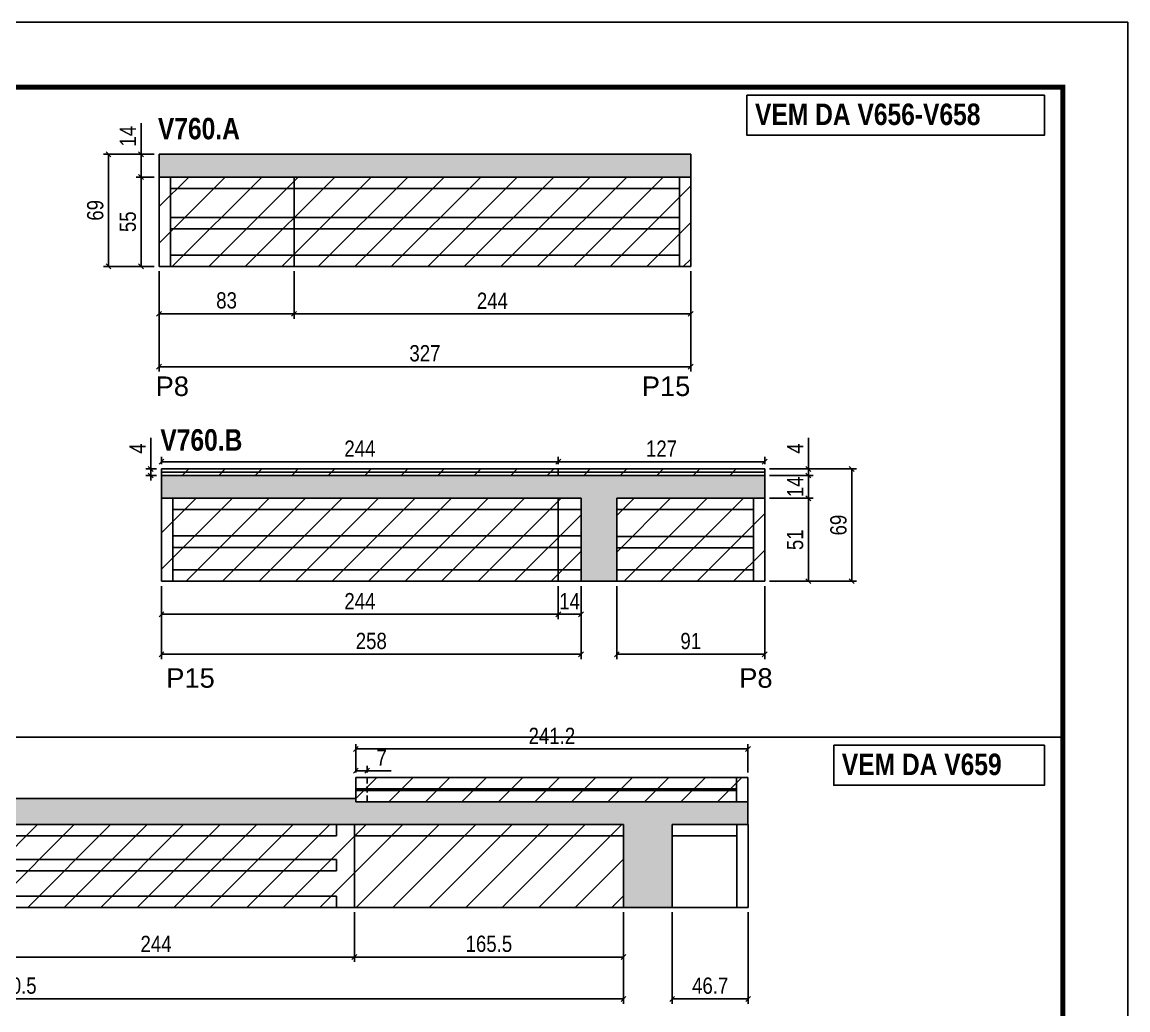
# Model space of a CAD drawing. Extents: x 3309 to 9563, y -2522 to 14608.
# Drawn here: x 5713 to 6393, y 8258 to 8865 of the extents above; entities that cross this region are included whole.
import ezdxf

# ---------------------------------------------------------------- set-up
doc = ezdxf.new("R2010")
doc.units = 0
doc.header["$PDMODE"] = 35
doc.header["$PDSIZE"] = -10
doc.linetypes.add('DASHED', pattern=[0.75, 0.5, -0.25])
doc.linetypes.add('HIDDEN', pattern=[0.375, 0.25, -0.125])
for name, color, linetype in [('5', 5, 'Continuous'), ('COTA', 241, 'Continuous'), ('NOMENCLATURA', 7, 'Continuous'), ('Painéis', 200, 'Continuous'), ('SARR_2.2x7', 40, 'Continuous')]:
    doc.layers.add(name, color=color, linetype=linetype)
for name, color, linetype, lineweight in [('Folhas', 255, 'Continuous', 9), ('Hachura', 251, 'Continuous', 9), ('SARRAFO DE PRESSAO', 251, 'DASHED', 9)]:
    doc.layers.add(name, color=color, linetype=linetype, lineweight=lineweight)
doc.layers.add('Laje_Perimetro', color=7, linetype='Continuous', plot=False)
doc.styles.add('COTA TECNICA', font='techl___.ttf', dxfattribs={"height": 10})
doc.styles.get("Standard").update_dxf_attribs({"font": 'arial.ttf'})
doc.styles.add('TECNICA', font='techb___.ttf', dxfattribs={"height": 10})
doc.dimstyles.new('PAINEL', dxfattribs={"dimtxt": 10, "dimasz": 3, "dimexe": 3, "dimexo": 3, "dimgap": 3, "dimtad": 1, "dimdec": 1, "dimzin": 12, "dimdsep": 46, "dimtxsty": 'COTA TECNICA', "dimblk1": 'OBLIQUE', "dimblk2": 'OBLIQUE', "dimsah": 1, "dimcen": 0.9, "dimclrd": 4, "dimclre": 4, "dimclrt": 240, "dimadec": 1, "dimazin": 3, "dimtfac": 1, "dimtdec": 1, "dimtmove": 0, "dimatfit": 3, "dimfxl": 1, "dimtolj": 1, "dimtzin": 12, "dimarcsym": 0})
pattern_1 = [(45, (-1585, 0), (-11.22532, 11.22532), [])]

# ---------------------------------------------------------------- blocks, each defined once
blk = doc.blocks.new('9999999999')
at = {"layer": 'Folhas'}
blk.add_lwpolyline([(98138.98, 34190.21), (99623.98, 34190.21), (99623.98, 35240.21), (98138.98, 35240.21)], close=True, dxfattribs=at)
at = {"layer": 'Folhas', "color": 30, "const_width": 3}
blk.add_lwpolyline([(98213.98, 34230.21), (99583.98, 34230.21), (99583.98, 35200.21), (98213.98, 35200.21)], close=True, dxfattribs=at)
blk = doc.blocks.new('_Oblique')
at = {"color": 0, "linetype": 'ByBlock', "lineweight": -2}
blk.add_line((-0.5, -0.5), (0.5, 0.5), dxfattribs=at)
blk = doc.blocks.new('*D2685')
at = {"layer": 'COTA', "color": 4, "lineweight": -2, "transparency": 16777216}
for p, q in [((5797.02, 8711.73), (5797.02, 8650.06)), ((6124.02, 8711.73), (6124.02, 8650.06)), ((6124.02, 8653.06), (5797.02, 8653.06))]:
    blk.add_line(p, q, dxfattribs=at)
at = {"layer": 'Defpoints', "color": 0, "transparency": 16777216}
for p in [(5797.02, 8714.73), (6124.02, 8714.73), (5797.02, 8653.06)]:
    blk.add_point(p, dxfattribs=at)
at = {"layer": 'COTA', "color": 4, "lineweight": -2, "transparency": 16777216, "xscale": 3, "yscale": 3, "zscale": 3, "rotation": 180}
blk.add_blockref('_Oblique', (5797.02, 8653.06), dxfattribs=at)
at = {"layer": 'COTA', "color": 4, "lineweight": -2, "transparency": 16777216, "xscale": 3, "yscale": 3, "zscale": 3}
blk.add_blockref('_Oblique', (6124.02, 8653.06), dxfattribs=at)
at = {"layer": 'COTA', "color": 240, "transparency": 16777216, "insert": (5960.52, 8661.28), "char_height": 10, "attachment_point": 5, "style": 'COTA TECNICA'}
blk.add_mtext('\\A1;327', dxfattribs=at)
blk = doc.blocks.new('*D2686')
at = {"layer": 'COTA', "color": 4, "lineweight": -2, "transparency": 16777216}
for p, q in [((5880.02, 8711.73), (5880.02, 8682.55)), ((6124.02, 8711.73), (6124.02, 8682.55)), ((6124.02, 8685.55), (5880.02, 8685.55))]:
    blk.add_line(p, q, dxfattribs=at)
at = {"layer": 'Defpoints', "color": 0, "transparency": 16777216}
for p in [(5880.02, 8714.73), (6124.02, 8714.73), (5880.02, 8685.55)]:
    blk.add_point(p, dxfattribs=at)
at = {"layer": 'COTA', "color": 4, "lineweight": -2, "transparency": 16777216, "xscale": 3, "yscale": 3, "zscale": 3, "rotation": 180}
blk.add_blockref('_Oblique', (5880.02, 8685.55), dxfattribs=at)
at = {"layer": 'COTA', "color": 4, "lineweight": -2, "transparency": 16777216, "xscale": 3, "yscale": 3, "zscale": 3}
blk.add_blockref('_Oblique', (6124.02, 8685.55), dxfattribs=at)
at = {"layer": 'COTA', "color": 240, "transparency": 16777216, "insert": (6002.02, 8693.62), "char_height": 10, "attachment_point": 5, "style": 'COTA TECNICA'}
blk.add_mtext('\\A1;244', dxfattribs=at)
blk = doc.blocks.new('*D2687')
at = {"layer": 'COTA', "color": 4, "lineweight": -2, "transparency": 16777216}
for p, q in [((5797.02, 8711.73), (5797.02, 8682.55)), ((5880.02, 8711.73), (5880.02, 8682.55)), ((5880.02, 8685.55), (5797.02, 8685.55))]:
    blk.add_line(p, q, dxfattribs=at)
at = {"layer": 'Defpoints', "color": 0, "transparency": 16777216}
for p in [(5797.02, 8714.73), (5880.02, 8714.73), (5797.02, 8685.55)]:
    blk.add_point(p, dxfattribs=at)
at = {"layer": 'COTA', "color": 4, "lineweight": -2, "transparency": 16777216, "xscale": 3, "yscale": 3, "zscale": 3, "rotation": 180}
blk.add_blockref('_Oblique', (5797.02, 8685.55), dxfattribs=at)
at = {"layer": 'COTA', "color": 4, "lineweight": -2, "transparency": 16777216, "xscale": 3, "yscale": 3, "zscale": 3}
blk.add_blockref('_Oblique', (5880.02, 8685.55), dxfattribs=at)
at = {"layer": 'COTA', "color": 240, "transparency": 16777216, "insert": (5838.52, 8693.79), "char_height": 10, "attachment_point": 5, "style": 'COTA TECNICA'}
blk.add_mtext('\\A1;83', dxfattribs=at)
blk = doc.blocks.new('*D2671')
at = {"layer": 'COTA', "color": 4, "lineweight": -2, "transparency": 16777216}
for p, q in [((5794.02, 8769.73), (5782.9, 8769.73)), ((5785.9, 8769.73), (5785.9, 8714.73)), ((5794.02, 8714.73), (5782.9, 8714.73))]:
    blk.add_line(p, q, dxfattribs=at)
at = {"layer": 'Defpoints', "color": 0, "transparency": 16777216}
for p in [(5797.02, 8769.73), (5785.9, 8714.73), (5797.02, 8714.73)]:
    blk.add_point(p, dxfattribs=at)
at = {"layer": 'COTA', "color": 4, "lineweight": -2, "transparency": 16777216, "xscale": 3, "yscale": 3, "zscale": 3}
for p, rotation in [((5785.9, 8769.73), 90), ((5785.9, 8714.73), 270)]:
    blk.add_blockref('_Oblique', p, dxfattribs=dict(at, rotation=rotation))
at = {"layer": 'COTA', "color": 240, "transparency": 16777216, "insert": (5777.79, 8742.23), "char_height": 10, "attachment_point": 5, "rotation": 90, "style": 'COTA TECNICA'}
blk.add_mtext('\\A1;55', dxfattribs=at)
blk = doc.blocks.new('*D2676')
at = {"layer": 'COTA', "color": 4, "lineweight": -2, "transparency": 16777216}
for p, q in [((5785.9, 8783.73), (5785.9, 8802.84)), ((5794.02, 8783.73), (5782.9, 8783.73)), ((5785.9, 8769.73), (5785.9, 8783.73)), ((5794.02, 8769.73), (5782.9, 8769.73))]:
    blk.add_line(p, q, dxfattribs=at)
at = {"layer": 'Defpoints', "color": 0, "transparency": 16777216}
for p in [(5785.9, 8783.73), (5797.02, 8783.73), (5797.02, 8769.73)]:
    blk.add_point(p, dxfattribs=at)
at = {"layer": 'COTA', "color": 4, "lineweight": -2, "transparency": 16777216, "xscale": 3, "yscale": 3, "zscale": 3}
for p, rotation in [((5785.9, 8783.73), 90), ((5785.9, 8769.73), 270)]:
    blk.add_blockref('_Oblique', p, dxfattribs=dict(at, rotation=rotation))
at = {"layer": 'COTA', "color": 240, "transparency": 16777216, "insert": (5777.83, 8794.79), "char_height": 10, "attachment_point": 5, "rotation": 90, "style": 'COTA TECNICA'}
blk.add_mtext('\\A1;14', dxfattribs=at)
blk = doc.blocks.new('*D2677')
at = {"layer": 'COTA', "color": 4, "lineweight": -2, "transparency": 16777216}
for p, q in [((5794.02, 8783.73), (5762.92, 8783.73)), ((5765.92, 8714.73), (5765.92, 8783.73)), ((5794.02, 8714.73), (5762.92, 8714.73))]:
    blk.add_line(p, q, dxfattribs=at)
at = {"layer": 'Defpoints', "color": 0, "transparency": 16777216}
for p in [(5765.92, 8783.73), (5797.02, 8783.73), (5797.02, 8714.73)]:
    blk.add_point(p, dxfattribs=at)
at = {"layer": 'COTA', "color": 4, "lineweight": -2, "transparency": 16777216, "xscale": 3, "yscale": 3, "zscale": 3}
for p, rotation in [((5765.92, 8783.73), 90), ((5765.92, 8714.73), 270)]:
    blk.add_blockref('_Oblique', p, dxfattribs=dict(at, rotation=rotation))
at = {"layer": 'COTA', "color": 240, "transparency": 16777216, "insert": (5757.79, 8749.23), "char_height": 10, "attachment_point": 5, "rotation": 90, "style": 'COTA TECNICA'}
blk.add_mtext('\\A1;69', dxfattribs=at)
blk = doc.blocks.new('*D2679')
at = {"layer": 'COTA', "color": 4, "lineweight": -2, "transparency": 16777216}
for p, q in [((5798.52, 8518.16), (5798.52, 8473.21)), ((6056.52, 8518.16), (6056.52, 8473.21)), ((5798.52, 8476.21), (6056.52, 8476.21))]:
    blk.add_line(p, q, dxfattribs=at)
at = {"layer": 'Defpoints', "color": 0, "transparency": 16777216}
for p in [(5798.52, 8521.16), (6056.52, 8521.16), (6056.52, 8476.21)]:
    blk.add_point(p, dxfattribs=at)
at = {"layer": 'COTA', "color": 4, "lineweight": -2, "transparency": 16777216, "xscale": 3, "yscale": 3, "zscale": 3, "rotation": 180}
blk.add_blockref('_Oblique', (5798.52, 8476.21), dxfattribs=at)
at = {"layer": 'COTA', "color": 4, "lineweight": -2, "transparency": 16777216, "xscale": 3, "yscale": 3, "zscale": 3}
blk.add_blockref('_Oblique', (6056.52, 8476.21), dxfattribs=at)
at = {"layer": 'COTA', "color": 240, "transparency": 16777216, "insert": (5927.52, 8484.35), "char_height": 10, "attachment_point": 5, "style": 'COTA TECNICA'}
blk.add_mtext('\\A1;258', dxfattribs=at)
blk = doc.blocks.new('*D2680')
at = {"layer": 'COTA', "color": 4, "lineweight": -2, "transparency": 16777216}
for p, q in [((6078.52, 8518.16), (6078.52, 8473.21)), ((6169.52, 8518.16), (6169.52, 8473.21)), ((6078.52, 8476.21), (6169.52, 8476.21))]:
    blk.add_line(p, q, dxfattribs=at)
at = {"layer": 'Defpoints', "color": 0, "transparency": 16777216}
for p in [(6078.52, 8521.16), (6169.52, 8521.16), (6169.52, 8476.21)]:
    blk.add_point(p, dxfattribs=at)
at = {"layer": 'COTA', "color": 4, "lineweight": -2, "transparency": 16777216, "xscale": 3, "yscale": 3, "zscale": 3, "rotation": 180}
blk.add_blockref('_Oblique', (6078.52, 8476.21), dxfattribs=at)
at = {"layer": 'COTA', "color": 4, "lineweight": -2, "transparency": 16777216, "xscale": 3, "yscale": 3, "zscale": 3}
blk.add_blockref('_Oblique', (6169.52, 8476.21), dxfattribs=at)
at = {"layer": 'COTA', "color": 240, "transparency": 16777216, "insert": (6124.02, 8484.3), "char_height": 10, "attachment_point": 5, "style": 'COTA TECNICA'}
blk.add_mtext('\\A1;91', dxfattribs=at)
blk = doc.blocks.new('*D2681')
at = {"layer": 'COTA', "color": 4, "lineweight": -2, "transparency": 16777216}
for p, q in [((6172.52, 8590.16), (6226.03, 8590.16)), ((6223.03, 8590.16), (6223.03, 8521.16)), ((6172.52, 8521.16), (6226.03, 8521.16))]:
    blk.add_line(p, q, dxfattribs=at)
at = {"layer": 'Defpoints', "color": 0, "transparency": 16777216}
for p in [(6169.52, 8590.16), (6169.52, 8521.16), (6223.03, 8521.16)]:
    blk.add_point(p, dxfattribs=at)
at = {"layer": 'COTA', "color": 4, "lineweight": -2, "transparency": 16777216, "xscale": 3, "yscale": 3, "zscale": 3}
for p, rotation in [((6223.03, 8590.16), 90), ((6223.03, 8521.16), 270)]:
    blk.add_blockref('_Oblique', p, dxfattribs=dict(at, rotation=rotation))
at = {"layer": 'COTA', "color": 240, "transparency": 16777216, "insert": (6214.9, 8555.66), "char_height": 10, "attachment_point": 5, "rotation": 90, "style": 'COTA TECNICA'}
blk.add_mtext('\\A1;69', dxfattribs=at)
blk = doc.blocks.new('*D2682')
at = {"layer": 'COTA', "color": 4, "lineweight": -2, "transparency": 16777216}
for p, q in [((6172.52, 8572.16), (6199.35, 8572.16)), ((6196.35, 8521.16), (6196.35, 8572.16)), ((6172.52, 8521.16), (6199.35, 8521.16))]:
    blk.add_line(p, q, dxfattribs=at)
at = {"layer": 'Defpoints', "color": 0, "transparency": 16777216}
for p in [(6169.52, 8572.16), (6196.35, 8572.16), (6169.52, 8521.16)]:
    blk.add_point(p, dxfattribs=at)
at = {"layer": 'COTA', "color": 4, "lineweight": -2, "transparency": 16777216, "xscale": 3, "yscale": 3, "zscale": 3}
for p, rotation in [((6196.35, 8572.16), 90), ((6196.35, 8521.16), 270)]:
    blk.add_blockref('_Oblique', p, dxfattribs=dict(at, rotation=rotation))
at = {"layer": 'COTA', "color": 240, "transparency": 16777216, "insert": (6188.24, 8546.66), "char_height": 10, "attachment_point": 5, "rotation": 90, "style": 'COTA TECNICA'}
blk.add_mtext('\\A1;51', dxfattribs=at)
blk = doc.blocks.new('*D2683')
at = {"layer": 'COTA', "color": 4, "lineweight": -2, "transparency": 16777216}
for p, q in [((6172.52, 8586.16), (6199.35, 8586.16)), ((6196.35, 8572.16), (6196.35, 8586.16)), ((6172.52, 8572.16), (6199.35, 8572.16))]:
    blk.add_line(p, q, dxfattribs=at)
at = {"layer": 'Defpoints', "color": 0, "transparency": 16777216}
for p in [(6169.52, 8586.16), (6196.35, 8586.16), (6169.52, 8572.16)]:
    blk.add_point(p, dxfattribs=at)
at = {"layer": 'COTA', "color": 4, "lineweight": -2, "transparency": 16777216, "xscale": 3, "yscale": 3, "zscale": 3}
for p, rotation in [((6196.35, 8586.16), 90), ((6196.35, 8572.16), 270)]:
    blk.add_blockref('_Oblique', p, dxfattribs=dict(at, rotation=rotation))
at = {"layer": 'COTA', "color": 240, "transparency": 16777216, "insert": (6188.28, 8579.16), "char_height": 10, "attachment_point": 5, "rotation": 90, "style": 'COTA TECNICA'}
blk.add_mtext('\\A1;14', dxfattribs=at)
blk = doc.blocks.new('*D2654')
at = {"layer": 'COTA', "color": 4, "lineweight": -2, "transparency": 16777216}
for p, q in [((6196.35, 8590.16), (6196.35, 8609.4)), ((6172.52, 8590.16), (6199.35, 8590.16)), ((6196.35, 8586.16), (6196.35, 8590.16)), ((6172.52, 8586.16), (6199.35, 8586.16)), ((6196.35, 8586.16), (6196.35, 8583.16))]:
    blk.add_line(p, q, dxfattribs=at)
at = {"layer": 'Defpoints', "color": 0, "transparency": 16777216}
for p in [(6169.52, 8590.16), (6196.35, 8590.16), (6169.52, 8586.16)]:
    blk.add_point(p, dxfattribs=at)
at = {"layer": 'COTA', "color": 4, "lineweight": -2, "transparency": 16777216, "xscale": 3, "yscale": 3, "zscale": 3}
for p, rotation in [((6196.35, 8590.16), 270), ((6196.35, 8586.16), 90)]:
    blk.add_blockref('_Oblique', p, dxfattribs=dict(at, rotation=rotation))
at = {"layer": 'COTA', "color": 240, "transparency": 16777216, "insert": (6188.28, 8602.78), "char_height": 10, "attachment_point": 5, "rotation": 90, "style": 'COTA TECNICA'}
blk.add_mtext('\\A1;4', dxfattribs=at)
blk = doc.blocks.new('*D2700')
at = {"layer": 'COTA', "color": 4, "lineweight": -2, "transparency": 16777216}
for p, q in [((5791.87, 8590.16), (5791.87, 8609.4)), ((5795.52, 8590.16), (5788.87, 8590.16)), ((5791.87, 8586.16), (5791.87, 8590.16)), ((5795.52, 8586.16), (5788.87, 8586.16)), ((5791.87, 8586.16), (5791.87, 8583.16))]:
    blk.add_line(p, q, dxfattribs=at)
at = {"layer": 'Defpoints', "color": 0, "transparency": 16777216}
for p in [(5791.87, 8590.16), (5798.52, 8590.16), (5798.52, 8586.16)]:
    blk.add_point(p, dxfattribs=at)
at = {"layer": 'COTA', "color": 4, "lineweight": -2, "transparency": 16777216, "xscale": 3, "yscale": 3, "zscale": 3}
for p, rotation in [((5791.87, 8590.16), 270), ((5791.87, 8586.16), 90)]:
    blk.add_blockref('_Oblique', p, dxfattribs=dict(at, rotation=rotation))
at = {"layer": 'COTA', "color": 240, "transparency": 16777216, "insert": (5783.79, 8602.78), "char_height": 10, "attachment_point": 5, "rotation": 90, "style": 'COTA TECNICA'}
blk.add_mtext('\\A1;4', dxfattribs=at)
blk = doc.blocks.new('*D2701')
at = {"layer": 'COTA', "color": 4, "lineweight": -2, "transparency": 16777216}
for p, q in [((5798.52, 8518.16), (5798.52, 8497.81)), ((6042.52, 8518.16), (6042.52, 8497.81)), ((5798.52, 8500.81), (6042.52, 8500.81))]:
    blk.add_line(p, q, dxfattribs=at)
at = {"layer": 'Defpoints', "color": 0, "transparency": 16777216}
for p in [(5798.52, 8521.16), (6042.52, 8521.16), (6042.52, 8500.81)]:
    blk.add_point(p, dxfattribs=at)
at = {"layer": 'COTA', "color": 4, "lineweight": -2, "transparency": 16777216, "xscale": 3, "yscale": 3, "zscale": 3, "rotation": 180}
blk.add_blockref('_Oblique', (5798.52, 8500.81), dxfattribs=at)
at = {"layer": 'COTA', "color": 4, "lineweight": -2, "transparency": 16777216, "xscale": 3, "yscale": 3, "zscale": 3}
blk.add_blockref('_Oblique', (6042.52, 8500.81), dxfattribs=at)
at = {"layer": 'COTA', "color": 240, "transparency": 16777216, "insert": (5920.52, 8508.88), "char_height": 10, "attachment_point": 5, "style": 'COTA TECNICA'}
blk.add_mtext('\\A1;244', dxfattribs=at)
blk = doc.blocks.new('*D2702')
at = {"layer": 'COTA', "color": 4, "lineweight": -2, "transparency": 16777216}
for p, q in [((6042.52, 8518.16), (6042.52, 8497.81)), ((6056.52, 8518.16), (6056.52, 8497.81)), ((6042.52, 8500.81), (6056.52, 8500.81))]:
    blk.add_line(p, q, dxfattribs=at)
at = {"layer": 'Defpoints', "color": 0, "transparency": 16777216}
for p in [(6042.52, 8521.16), (6056.52, 8521.16), (6056.52, 8500.81)]:
    blk.add_point(p, dxfattribs=at)
at = {"layer": 'COTA', "color": 4, "lineweight": -2, "transparency": 16777216, "xscale": 3, "yscale": 3, "zscale": 3, "rotation": 180}
blk.add_blockref('_Oblique', (6042.52, 8500.81), dxfattribs=at)
at = {"layer": 'COTA', "color": 4, "lineweight": -2, "transparency": 16777216, "xscale": 3, "yscale": 3, "zscale": 3}
blk.add_blockref('_Oblique', (6056.52, 8500.81), dxfattribs=at)
at = {"layer": 'COTA', "color": 240, "transparency": 16777216, "insert": (6049.52, 8508.88), "char_height": 10, "attachment_point": 5, "style": 'COTA TECNICA'}
blk.add_mtext('\\A1;14', dxfattribs=at)
blk = doc.blocks.new('*D2703')
at = {"layer": 'COTA', "color": 4, "lineweight": -2, "transparency": 16777216}
for p, q in [((5798.52, 8593.16), (5798.52, 8597.61)), ((6042.52, 8593.16), (6042.52, 8597.61)), ((5798.52, 8594.61), (6042.52, 8594.61))]:
    blk.add_line(p, q, dxfattribs=at)
at = {"layer": 'Defpoints', "color": 0, "transparency": 16777216}
for p in [(5798.52, 8590.16), (6042.52, 8594.61), (6042.52, 8590.16)]:
    blk.add_point(p, dxfattribs=at)
at = {"layer": 'COTA', "color": 4, "lineweight": -2, "transparency": 16777216, "xscale": 3, "yscale": 3, "zscale": 3, "rotation": 180}
blk.add_blockref('_Oblique', (5798.52, 8594.61), dxfattribs=at)
at = {"layer": 'COTA', "color": 4, "lineweight": -2, "transparency": 16777216, "xscale": 3, "yscale": 3, "zscale": 3}
blk.add_blockref('_Oblique', (6042.52, 8594.61), dxfattribs=at)
at = {"layer": 'COTA', "color": 240, "transparency": 16777216, "insert": (5920.52, 8602.69), "char_height": 10, "attachment_point": 5, "style": 'COTA TECNICA'}
blk.add_mtext('\\A1;244', dxfattribs=at)
blk = doc.blocks.new('*D2704')
at = {"layer": 'COTA', "color": 4, "lineweight": -2, "transparency": 16777216}
for p, q in [((6042.52, 8593.16), (6042.52, 8597.61)), ((6169.52, 8593.16), (6169.52, 8597.61)), ((6042.52, 8594.61), (6169.52, 8594.61))]:
    blk.add_line(p, q, dxfattribs=at)
at = {"layer": 'Defpoints', "color": 0, "transparency": 16777216}
for p in [(6042.52, 8590.16), (6169.52, 8594.61), (6169.52, 8590.16)]:
    blk.add_point(p, dxfattribs=at)
at = {"layer": 'COTA', "color": 4, "lineweight": -2, "transparency": 16777216, "xscale": 3, "yscale": 3, "zscale": 3, "rotation": 180}
blk.add_blockref('_Oblique', (6042.52, 8594.61), dxfattribs=at)
at = {"layer": 'COTA', "color": 4, "lineweight": -2, "transparency": 16777216, "xscale": 3, "yscale": 3, "zscale": 3}
blk.add_blockref('_Oblique', (6169.52, 8594.61), dxfattribs=at)
at = {"layer": 'COTA', "color": 240, "transparency": 16777216, "insert": (6106.02, 8602.69), "char_height": 10, "attachment_point": 5, "style": 'COTA TECNICA'}
blk.add_mtext('\\A1;127', dxfattribs=at)
blk = doc.blocks.new('*D5366')
at = {"layer": 'COTA', "color": 4, "lineweight": -2, "transparency": 16777216}
for p, q in [((5332.12, 8317.51), (5332.12, 8261.26)), ((6082.62, 8317.51), (6082.62, 8261.26)), ((5332.12, 8264.26), (6082.62, 8264.26))]:
    blk.add_line(p, q, dxfattribs=at)
at = {"layer": 'Defpoints', "color": 0, "transparency": 16777216}
for p in [(5332.12, 8320.51), (6082.62, 8320.51), (6082.62, 8264.26)]:
    blk.add_point(p, dxfattribs=at)
at = {"layer": 'COTA', "color": 4, "lineweight": -2, "transparency": 16777216, "xscale": 3, "yscale": 3, "zscale": 3, "rotation": 180}
blk.add_blockref('_Oblique', (5332.12, 8264.26), dxfattribs=at)
at = {"layer": 'COTA', "color": 4, "lineweight": -2, "transparency": 16777216, "xscale": 3, "yscale": 3, "zscale": 3}
blk.add_blockref('_Oblique', (6082.62, 8264.26), dxfattribs=at)
at = {"layer": 'COTA', "color": 240, "transparency": 16777216, "insert": (5707.37, 8272.37), "char_height": 10, "attachment_point": 5, "style": 'COTA TECNICA'}
blk.add_mtext('\\A1;750.5', dxfattribs=at)
blk = doc.blocks.new('*D5369')
at = {"layer": 'COTA', "color": 4, "lineweight": -2, "transparency": 16777216}
for p, q in [((5917.12, 8317.51), (5917.12, 8286.99)), ((6082.62, 8317.51), (6082.62, 8286.99)), ((5917.12, 8289.99), (6082.62, 8289.99))]:
    blk.add_line(p, q, dxfattribs=at)
at = {"layer": 'Defpoints', "color": 0, "transparency": 16777216}
for p in [(5917.12, 8320.51), (6082.62, 8320.51), (6082.62, 8289.99)]:
    blk.add_point(p, dxfattribs=at)
at = {"layer": 'COTA', "color": 4, "lineweight": -2, "transparency": 16777216, "xscale": 3, "yscale": 3, "zscale": 3, "rotation": 180}
blk.add_blockref('_Oblique', (5917.12, 8289.99), dxfattribs=at)
at = {"layer": 'COTA', "color": 4, "lineweight": -2, "transparency": 16777216, "xscale": 3, "yscale": 3, "zscale": 3}
blk.add_blockref('_Oblique', (6082.62, 8289.99), dxfattribs=at)
at = {"layer": 'COTA', "color": 240, "transparency": 16777216, "insert": (5999.87, 8298.1), "char_height": 10, "attachment_point": 5, "style": 'COTA TECNICA'}
blk.add_mtext('\\A1;165.5', dxfattribs=at)
blk = doc.blocks.new('*D5370')
at = {"layer": 'COTA', "color": 4, "lineweight": -2, "transparency": 16777216}
for p, q in [((5673.12, 8317.51), (5673.12, 8286.99)), ((5917.12, 8317.51), (5917.12, 8286.99)), ((5673.12, 8289.99), (5917.12, 8289.99))]:
    blk.add_line(p, q, dxfattribs=at)
at = {"layer": 'Defpoints', "color": 0, "transparency": 16777216}
for p in [(5673.12, 8320.51), (5917.12, 8320.51), (5917.12, 8289.99)]:
    blk.add_point(p, dxfattribs=at)
at = {"layer": 'COTA', "color": 4, "lineweight": -2, "transparency": 16777216, "xscale": 3, "yscale": 3, "zscale": 3, "rotation": 180}
blk.add_blockref('_Oblique', (5673.12, 8289.99), dxfattribs=at)
at = {"layer": 'COTA', "color": 4, "lineweight": -2, "transparency": 16777216, "xscale": 3, "yscale": 3, "zscale": 3}
blk.add_blockref('_Oblique', (5917.12, 8289.99), dxfattribs=at)
at = {"layer": 'COTA', "color": 240, "transparency": 16777216, "insert": (5795.12, 8298.07), "char_height": 10, "attachment_point": 5, "style": 'COTA TECNICA'}
blk.add_mtext('\\A1;244', dxfattribs=at)
blk = doc.blocks.new('*D5363')
at = {"layer": 'COTA', "color": 4, "lineweight": -2, "transparency": 16777216}
for p, q in [((6112.62, 8317.51), (6112.62, 8261.26)), ((6159.32, 8317.51), (6159.32, 8261.26)), ((6159.32, 8264.26), (6112.62, 8264.26))]:
    blk.add_line(p, q, dxfattribs=at)
at = {"layer": 'Defpoints', "color": 0, "transparency": 16777216}
for p in [(6112.62, 8320.51), (6159.32, 8320.51), (6112.62, 8264.26)]:
    blk.add_point(p, dxfattribs=at)
at = {"layer": 'COTA', "color": 4, "lineweight": -2, "transparency": 16777216, "xscale": 3, "yscale": 3, "zscale": 3, "rotation": 180}
blk.add_blockref('_Oblique', (6112.62, 8264.26), dxfattribs=at)
at = {"layer": 'COTA', "color": 4, "lineweight": -2, "transparency": 16777216, "xscale": 3, "yscale": 3, "zscale": 3}
blk.add_blockref('_Oblique', (6159.32, 8264.26), dxfattribs=at)
at = {"layer": 'COTA', "color": 240, "transparency": 16777216, "insert": (6135.97, 8272.36), "char_height": 10, "attachment_point": 5, "style": 'COTA TECNICA'}
blk.add_mtext('\\A1;46.7', dxfattribs=at)
blk = doc.blocks.new('*D5364')
at = {"layer": 'COTA', "color": 4, "lineweight": -2, "transparency": 16777216}
for p, q in [((5918.02, 8403.51), (5918.02, 8420.96)), ((6159.22, 8403.51), (6159.22, 8420.96)), ((6159.22, 8417.96), (5918.02, 8417.96))]:
    blk.add_line(p, q, dxfattribs=at)
at = {"layer": 'Defpoints', "color": 0, "transparency": 16777216}
for p in [(5918.02, 8417.96), (5918.02, 8400.51), (6159.22, 8400.51)]:
    blk.add_point(p, dxfattribs=at)
at = {"layer": 'COTA', "color": 4, "lineweight": -2, "transparency": 16777216, "xscale": 3, "yscale": 3, "zscale": 3, "rotation": 180}
blk.add_blockref('_Oblique', (5918.02, 8417.96), dxfattribs=at)
at = {"layer": 'COTA', "color": 4, "lineweight": -2, "transparency": 16777216, "xscale": 3, "yscale": 3, "zscale": 3}
blk.add_blockref('_Oblique', (6159.22, 8417.96), dxfattribs=at)
at = {"layer": 'COTA', "color": 240, "transparency": 16777216, "insert": (6038.62, 8426.03), "char_height": 10, "attachment_point": 5, "style": 'COTA TECNICA'}
blk.add_mtext('\\A1;241.2', dxfattribs=at)
blk = doc.blocks.new('*D5365')
at = {"layer": 'COTA', "color": 4, "lineweight": -2, "transparency": 16777216}
for p, q in [((5918.02, 8403.51), (5918.02, 8407.58)), ((5925.02, 8403.51), (5925.02, 8407.58)), ((5918.02, 8404.58), (5925.02, 8404.58)), ((5925.02, 8404.58), (5939.75, 8404.58))]:
    blk.add_line(p, q, dxfattribs=at)
at = {"layer": 'Defpoints', "color": 0, "transparency": 16777216}
for p in [(5918.02, 8400.51), (5925.02, 8404.58), (5925.02, 8400.51)]:
    blk.add_point(p, dxfattribs=at)
at = {"layer": 'COTA', "color": 4, "lineweight": -2, "transparency": 16777216, "xscale": 3, "yscale": 3, "zscale": 3, "rotation": 180}
blk.add_blockref('_Oblique', (5918.02, 8404.58), dxfattribs=at)
at = {"layer": 'COTA', "color": 4, "lineweight": -2, "transparency": 16777216, "xscale": 3, "yscale": 3, "zscale": 3}
blk.add_blockref('_Oblique', (5925.02, 8404.58), dxfattribs=at)
at = {"layer": 'COTA', "color": 240, "transparency": 16777216, "insert": (5933.89, 8412.66), "char_height": 10, "attachment_point": 5, "style": 'COTA TECNICA'}
blk.add_mtext('\\A1;7', dxfattribs=at)

msp = doc.modelspace()

# ---------------------------------------------------------------- hatches: boundary and pattern name
at = {"layer": 'COTA'}
h = msp.add_hatch(dxfattribs=at)
h.set_pattern_fill('AR-CONC', color=256, scale=0.03)
h.set_pattern_definition([(50, (-18.168, 0), (5.46554, -0.4781726), [0.5715, -6.2865]), (355, (-18.168, 0), (-1.0573026, 5.7317054), [0.4572, -5.0292175]), (100.451445, (-17.7126, -0.04), (4.4082374, 5.2535326), [0.4857003, -5.3427073]), (46.1842, (-18.168, 1.524), (8.1323712, -1.26127), [0.85725, -9.42975]), (96.63556, (-17.49, 1.419), (7.122124, 7.422784), [0.728551, -8.014068]), (351.18415, (-18.168, 1.524), (7.122124, 7.422784), [0.685799, -7.543792]), (21, (-17.406, 1.143), (4.5484317, -3.067956), [0.5715, -6.2865]), (326, (-17.406, 1.143), (1.8540609, 5.525639), [0.4572, -5.0292]), (71.451445, (-17.027, 0.8873), (6.4024926, 2.457683), [0.4857003, -5.342698]), (37.5, (-18.168, 0), (0.0926581, 2.53665117), [0, -4.96824, 0, -5.1054, 0, -5.04825]), (7.5, (-18.168, 0), (2.0045899, 3.00541724), [0, -2.91084, 0, -4.85394, 0, -1.92405]), (327.5, (-19.8673, 0), (4.06771786, -0.17186232), [0, -1.905, 0, -5.9436, 0, -7.8867]), (317.5, (-20.6293, 0), (4.4438754, 0.7627947), [0, -2.4765, 0, -3.94716, 0, -5.6007])])
h.paths.add_polyline_path([(6124.02, 8769.73), (6124.02, 8783.73), (5797.02, 8783.73), (5797.02, 8769.73)])
h = msp.add_hatch(dxfattribs=at)
h.set_pattern_fill('AR-CONC', color=256, scale=0.03)
h.set_pattern_definition([(50, (-1585, 0), (5.46554, -0.4781726), [0.5715, -6.2865]), (355, (-1585, 0), (-1.0573026, 5.7317054), [0.4572, -5.0292175]), (100.451445, (-1584.5445, -0.04), (4.4082374, 5.2535326), [0.4857003, -5.3427073]), (46.1842, (-1585, 1.524), (8.1323712, -1.26127), [0.85725, -9.42975]), (96.63556, (-1584.322, 1.419), (7.122124, 7.422784), [0.7285507, -8.014068]), (351.18415, (-1585, 1.524), (7.122124, 7.422784), [0.685799, -7.543792]), (21, (-1584.238, 1.143), (4.5484317, -3.067956), [0.5715, -6.2865]), (326, (-1584.238, 1.143), (1.8540609, 5.525639), [0.4572, -5.0292]), (71.451445, (-1583.859, 0.8873), (6.4024926, 2.457683), [0.4857003, -5.342698]), (37.5, (-1585, 0), (0.0926581, 2.53665117), [0, -4.96824, 0, -5.1054, 0, -5.04825]), (7.5, (-1585, 0), (2.0045899, 3.00541724), [0, -2.91084, 0, -4.85394, 0, -1.92405]), (327.5, (-1586.6993, 0), (4.06771786, -0.17186232), [0, -1.905, 0, -5.9436, 0, -7.8867]), (317.5, (-1587.4613, 0), (4.4438754, 0.7627947), [0, -2.4765, 0, -3.94716, 0, -5.6007])])
h.paths.add_polyline_path([(6078.52, 8572.16), (6169.52, 8572.16), (6169.52, 8586.16), (5798.52, 8586.16), (5798.52, 8572.16), (6056.52, 8572.16), (6056.52, 8521.16), (6078.52, 8521.16)])
h = msp.add_hatch(dxfattribs=at)
h.set_pattern_fill('AR-CONC', color=256, scale=0.03)
h.set_pattern_definition([(50, (-4774.8644, 142.3854), (5.46554, -0.4781726), [0.5715, -6.2865]), (355, (-4774.8644, 142.3854), (-1.0573026, 5.7317054), [0.4572, -5.0292175]), (100.451445, (-4774.409, 142.3455), (4.4082374, 5.2535326), [0.4857003, -5.3427073]), (46.1842, (-4774.8644, 143.9094), (8.1323712, -1.26127), [0.85725, -9.42975]), (96.63556, (-4774.187, 143.804), (7.122124, 7.4227837), [0.7285507, -8.014068]), (351.18415, (-4774.864, 143.909), (7.122124, 7.4227837), [0.685799, -7.543792]), (21, (-4774.1024, 143.5284), (4.5484317, -3.067956), [0.5715, -6.2865]), (326, (-4774.1024, 143.5284), (1.8540609, 5.525639), [0.4572, -5.0292]), (71.451445, (-4773.7233, 143.2727), (6.4024926, 2.457683), [0.4857003, -5.3426981]), (37.5, (-4774.8644, 142.3854), (0.0926581, 2.53665117), [0, -4.96824, 0, -5.1054, 0, -5.04825]), (7.5, (-4774.8644, 142.3854), (2.0045899, 3.00541724), [0, -2.91084, 0, -4.85394, 0, -1.92405]), (327.5, (-4776.5636, 142.3854), (4.06771786, -0.17186232), [0, -1.905, 0, -5.9436, 0, -7.8867]), (317.5, (-4777.3256, 142.3854), (4.4438754, 0.7627947), [0, -2.4765, 0, -3.94716, 0, -5.6007])])
h.paths.add_polyline_path([(6112.62, 8371.51), (6159.22, 8371.51), (6159.22, 8385.51), (5918.02, 8385.51), (5918.02, 8387.51), (5332.12, 8387.51), (5332.12, 8371.51), (6082.62, 8371.51), (6082.62, 8320.51), (6112.62, 8320.51)])
at = {"layer": 'Hachura', "linetype": 'ByBlock'}
h = msp.add_hatch(dxfattribs=at)
h.set_pattern_fill('ANSI31', color=256, scale=5)
h.set_pattern_definition(pattern_1)
h.paths.add_polyline_path([(5466.12, 8783.73), (5332.12, 8783.73), (5332.12, 8695.73), (5466.12, 8695.73)])
h.paths.add_polyline_path([(5659.12, 8576.16), (5525.12, 8576.16), (5525.12, 8502.16), (5659.12, 8502.16)])
h.paths.add_polyline_path([(6042.52, 8572.16), (5798.52, 8572.16), (5798.52, 8521.16), (6042.52, 8521.16)])
h.paths.add_polyline_path([(6056.52, 8572.16), (6042.52, 8572.16), (6042.52, 8521.16), (6056.52, 8521.16)])
h.paths.add_polyline_path([(6169.52, 8572.16), (6078.52, 8572.16), (6078.52, 8521.16), (6169.52, 8521.16)])
h.paths.add_polyline_path([(6169.52, 8590.16), (6042.52, 8590.16), (6042.52, 8586.16), (6169.52, 8586.16)])
h.paths.add_polyline_path([(6042.52, 8590.16), (5798.52, 8590.16), (5798.52, 8586.16), (6042.52, 8586.16)])
h = msp.add_hatch(dxfattribs=at)
h.set_pattern_fill('ANSI31', color=256, scale=5)
h.set_pattern_definition(pattern_1)
h.paths.add_polyline_path([(5880.02, 8769.73), (5797.02, 8769.73), (5797.02, 8714.73), (5880.02, 8714.73)])
h.paths.add_polyline_path([(6124.02, 8769.73), (5880.02, 8769.73), (5880.02, 8714.73), (6124.02, 8714.73)])
h = msp.add_hatch(dxfattribs=at)
h.set_pattern_fill('ANSI31', color=256, scale=5)
h.paths.add_polyline_path([(5429.12, 8371.51), (5332.12, 8371.51), (5332.12, 8320.51), (5429.12, 8320.51)])
h.paths.add_polyline_path([(5673.12, 8371.51), (5429.12, 8371.51), (5429.12, 8320.51), (5673.12, 8320.51)])
h.paths.add_polyline_path([(5917.12, 8371.51), (5673.12, 8371.51), (5673.12, 8320.51), (5917.12, 8320.51)])
h.paths.add_polyline_path([(6082.62, 8371.51), (5917.12, 8371.51), (5917.12, 8320.51), (6082.62, 8320.51)])
h.paths.add_polyline_path([(6159.22, 8400.51), (5918.02, 8400.51), (5918.02, 8385.51), (6159.22, 8385.51)])

# ---------------------------------------------------------------- linework, layer by layer
at = {"layer": 'COTA'}
for p, q in [((5797.02, 8769.73), (5797.02, 8783.73)), ((5797.02, 8783.73), (6124.02, 8783.73)), ((6124.02, 8783.73), (6124.02, 8769.73)), ((5798.52, 8572.16), (5798.52, 8586.16)), ((6169.52, 8572.16), (6169.52, 8586.16)), ((6078.52, 8521.16), (6056.52, 8521.16)), ((4982.87, 8425.21), (6352.87, 8425.21)), ((5918.02, 8387.51), (5332.12, 8387.51)), ((6159.22, 8371.51), (6159.22, 8385.51)), ((5906.12, 8371.51), (5906.12, 8364.51)), ((5906.12, 8350.01), (5906.12, 8343.01)), ((5906.12, 8327.51), (5906.12, 8320.51)), ((6082.62, 8320.51), (6112.62, 8320.51))]:
    msp.add_line(p, q, dxfattribs=at)
at = {"layer": 'Laje_Perimetro'}
msp.add_lwpolyline([(6392.87, 8864.98), (4907.87, 8864.98), (4907.87, 7814.98), (6392.87, 7814.98)], close=True, dxfattribs=at)
at = {"layer": 'NOMENCLATURA'}
for points in [[(6158.54, 8820), (6341.55, 8820), (6341.55, 8795.43), (6158.54, 8795.43)], [(6211.92, 8420.22), (6341.55, 8420.22), (6341.55, 8395.66), (6211.92, 8395.66)]]:
    msp.add_lwpolyline(points, close=True, dxfattribs=at)
at = {"layer": 'Painéis', "linetype": 'ByBlock'}
for p, q in [((5797.02, 8714.73), (5797.02, 8769.73)), ((5797.02, 8769.73), (6124.02, 8769.73)), ((5880.02, 8769.73), (5880.02, 8714.73)), ((6124.02, 8769.73), (6124.02, 8714.73)), ((6124.02, 8714.73), (5797.02, 8714.73)), ((6169.52, 8590.16), (5798.52, 8590.16)), ((5798.52, 8590.16), (5798.52, 8586.16)), ((6042.52, 8590.16), (6042.52, 8586.16)), ((6169.52, 8586.16), (6169.52, 8590.16)), ((5798.52, 8586.16), (6169.52, 8586.16)), ((6056.52, 8572.16), (5798.52, 8572.16)), ((5798.52, 8572.16), (5798.52, 8521.16)), ((6042.52, 8572.16), (6042.52, 8521.16)), ((6056.52, 8572.16), (6056.52, 8521.16)), ((6169.52, 8572.16), (6078.52, 8572.16)), ((6078.52, 8572.16), (6078.52, 8521.16)), ((6169.52, 8521.16), (6169.52, 8572.16)), ((5798.52, 8521.16), (6056.52, 8521.16)), ((6078.52, 8521.16), (6169.52, 8521.16)), ((6159.22, 8400.51), (5918.02, 8400.51)), ((5918.02, 8400.51), (5918.02, 8385.51)), ((6159.22, 8385.51), (6159.22, 8400.51)), ((6159.22, 8385.51), (5918.02, 8385.51)), ((6082.62, 8371.51), (5332.12, 8371.51)), ((5917.12, 8371.51), (5917.12, 8320.51)), ((6082.62, 8320.51), (6082.62, 8371.51)), ((6112.62, 8320.51), (6112.62, 8371.51)), ((6112.62, 8371.51), (6159.32, 8371.51)), ((6159.32, 8371.51), (6159.32, 8320.51)), ((5332.12, 8320.51), (6082.62, 8320.51)), ((6159.32, 8320.51), (6112.62, 8320.51))]:
    msp.add_line(p, q, dxfattribs=at)
at = {"layer": 'SARR_2.2x7', "linetype": 'Continuous'}
for p, q in [((5804.02, 8714.73), (5804.02, 8769.73)), ((6117.02, 8714.73), (6117.02, 8769.73)), ((5880.02, 8762.73), (5804.02, 8762.73)), ((6117.02, 8762.73), (5880.02, 8762.73)), ((5880.02, 8744.87), (5804.02, 8744.87)), ((6117.02, 8744.87), (5880.02, 8744.87)), ((5880.02, 8737.87), (5804.02, 8737.87)), ((6117.02, 8737.87), (5880.02, 8737.87)), ((5880.02, 8721.73), (5804.02, 8721.73)), ((6117.02, 8721.73), (5880.02, 8721.73)), ((6042.52, 8588.16), (5798.52, 8588.16)), ((6169.52, 8588.16), (6042.52, 8588.16)), ((5805.52, 8521.16), (5805.52, 8572.16)), ((6162.52, 8521.16), (6162.52, 8572.16)), ((5805.52, 8565.16), (6056.52, 8565.16)), ((6078.52, 8565.16), (6162.52, 8565.16)), ((5805.52, 8548.96), (6056.52, 8548.96)), ((5805.52, 8541.96), (6056.52, 8541.96)), ((6078.52, 8548.7), (6162.52, 8548.7)), ((6078.52, 8541.7), (6162.52, 8541.7)), ((5805.52, 8528.16), (6056.52, 8528.16)), ((6078.52, 8528.16), (6162.52, 8528.16)), ((6152.22, 8385.51), (6152.22, 8400.51)), ((6152.22, 8393.51), (5918.02, 8393.51)), ((6152.22, 8392.51), (5918.02, 8392.51)), ((6152.32, 8371.51), (6152.32, 8320.51)), ((5429.12, 8364.51), (5906.12, 8364.51)), ((5917.12, 8364.51), (6082.62, 8364.51)), ((6112.62, 8364.51), (6152.32, 8364.51)), ((5429.12, 8350.01), (5906.12, 8350.01)), ((5429.12, 8343.01), (5906.12, 8343.01)), ((5429.12, 8327.51), (5906.12, 8327.51))]:
    msp.add_line(p, q, dxfattribs=at)
at = {"layer": 'SARR_2.2x7', "linetype": 'HIDDEN', "ltscale": 15}
msp.add_line((5925.02, 8385.51), (5925.02, 8400.51), dxfattribs=at)

# ---------------------------------------------------------------- block references
at = {"layer": 'SARRAFO DE PRESSAO', "color": 6, "linetype": 'ByBlock'}
msp.add_blockref('9999999999', (-93231.11, -26375.22), dxfattribs=at)

# ---------------------------------------------------------------- texts
at = {"layer": '5', "linetype": 'Continuous'}
for s, rotation, p in [('P8', 0.00004, (5794.89, 8635.05)), ('P15', 359.99996, (6093.91, 8635.05)), ('P15', 0.00004, (5801.43, 8455.64)), ('P8', 359.99996, (6153.84, 8455.64))]:
    msp.add_text(s, height=12, rotation=rotation, dxfattribs=at).set_placement(p)
at = {"layer": 'NOMENCLATURA', "style": 'TECNICA'}
for s, p in [('VEM DA V656-V658', (6163.55, 8801.69)), ('V760.A', (5796.3, 8792.91)), ('V760.B', (5797.8, 8601.44)), ('VEM DA V659', (6216.93, 8401.92))]:
    msp.add_text(s, height=13.2, dxfattribs=at).set_placement(p)

# ---------------------------------------------------------------- dimensions: what is measured, and where the dimension line sits
at = {"layer": 'COTA'}
for base, p1, p2, angle, picture, middle in [((5785.9, 8783.73), (5797.02, 8769.73), (5797.02, 8783.73), 90, '*D2676', (5777.83, 8794.79)), ((5765.92, 8783.73), (5797.02, 8714.73), (5797.02, 8783.73), 90, '*D2677', (5757.79, 8749.23)), ((5785.9, 8714.73), (5797.02, 8769.73), (5797.02, 8714.73), 90, '*D2671', (5777.79, 8742.23)), ((5880.02, 8685.55), (6124.02, 8714.73), (5880.02, 8714.73), 180, '*D2686', (6002.02, 8693.62)), ((5791.87, 8590.16), (5798.52, 8586.16), (5798.52, 8590.16), 90, '*D2700', (5783.79, 8602.78)), ((6196.35, 8590.16), (6169.52, 8586.16), (6169.52, 8590.16), 90, '*D2654', (6188.28, 8602.78)), ((6223.03, 8521.16), (6169.52, 8590.16), (6169.52, 8521.16), 90, '*D2681', (6214.9, 8555.66)), ((6196.35, 8572.16), (6169.52, 8521.16), (6169.52, 8572.16), 90, '*D2682', (6188.24, 8546.66)), ((6056.52, 8476.21), (5798.52, 8521.16), (6056.52, 8521.16), 0, '*D2679', (5927.52, 8484.35))]:
    dim = msp.add_linear_dim(base=base, p1=p1, p2=p2, angle=angle, dimstyle='PAINEL', dxfattribs=at)
    dim.commit()
    dim.dimension.update_dxf_attribs({"geometry": picture, "text_midpoint": middle})
for base, p1, p2, picture, middle in [((5797.02, 8653.06), (6124.02, 8714.73), (5797.02, 8714.73), '*D2685', (5960.52, 8661.28)), ((6042.52, 8594.61), (5798.52, 8590.16), (6042.52, 8590.16), '*D2703', (5920.52, 8602.69)), ((6042.52, 8500.81), (5798.52, 8521.16), (6042.52, 8521.16), '*D2701', (5920.52, 8508.88)), ((5918.02, 8417.96), (6159.22, 8400.51), (5918.02, 8400.51), '*D5364', (6038.62, 8426.03)), ((5925.02, 8404.58), (5918.02, 8400.51), (5925.02, 8400.51), '*D5365', (5933.89, 8412.66)), ((6082.62, 8264.26), (5332.12, 8320.51), (6082.62, 8320.51), '*D5366', (5707.37, 8272.37)), ((5917.12, 8289.99), (5673.12, 8320.51), (5917.12, 8320.51), '*D5370', (5795.12, 8298.07)), ((6082.62, 8289.99), (5917.12, 8320.51), (6082.62, 8320.51), '*D5369', (5999.87, 8298.1)), ((6112.62, 8264.26), (6159.32, 8320.51), (6112.62, 8320.51), '*D5363', (6135.97, 8272.36))]:
    dim = msp.add_linear_dim(base=base, p1=p1, p2=p2, dimstyle='PAINEL', dxfattribs=at)
    dim.commit()
    dim.dimension.update_dxf_attribs({"geometry": picture, "text_midpoint": middle})
for base, p1, p2, angle, picture, middle in [((5797.02, 8685.55), (5880.02, 8714.73), (5797.02, 8714.73), 180, '*D2687', (5838.52, 8693.79)), ((6169.52, 8476.21), (6078.52, 8521.16), (6169.52, 8521.16), 0, '*D2680', (6124.02, 8484.3))]:
    dim = msp.add_linear_dim(base=base, p1=p1, p2=p2, angle=angle, dimstyle='PAINEL', override={"dimtmove": 1}, dxfattribs=at)
    dim.commit()
    dim.dimension.update_dxf_attribs({"geometry": picture, "text_midpoint": middle})
dim = msp.add_linear_dim(base=(6169.52, 8594.61), p1=(6042.52, 8590.16), p2=(6169.52, 8590.16), dimstyle='PAINEL', override={"dimtmove": 1}, dxfattribs=at)
dim.commit()
dim.dimension.update_dxf_attribs({"geometry": '*D2704', "text_midpoint": (6106.02, 8602.69)})
dim = msp.add_linear_dim(base=(6196.35, 8586.16), p1=(6169.52, 8572.16), p2=(6169.52, 8586.16), angle=90, dimstyle='PAINEL', dxfattribs=at)
dim.commit()
dim.dimension.update_dxf_attribs({"geometry": '*D2683', "text_midpoint": (6196.35, 8579.16), "dimtype": 160})
dim = msp.add_linear_dim(base=(6056.52, 8500.81), p1=(6042.52, 8521.16), p2=(6056.52, 8521.16), dimstyle='PAINEL', dxfattribs=at)
dim.commit()
dim.dimension.update_dxf_attribs({"geometry": '*D2702', "text_midpoint": (6049.52, 8500.81), "dimtype": 160})

doc.saveas('drawing.dxf')
